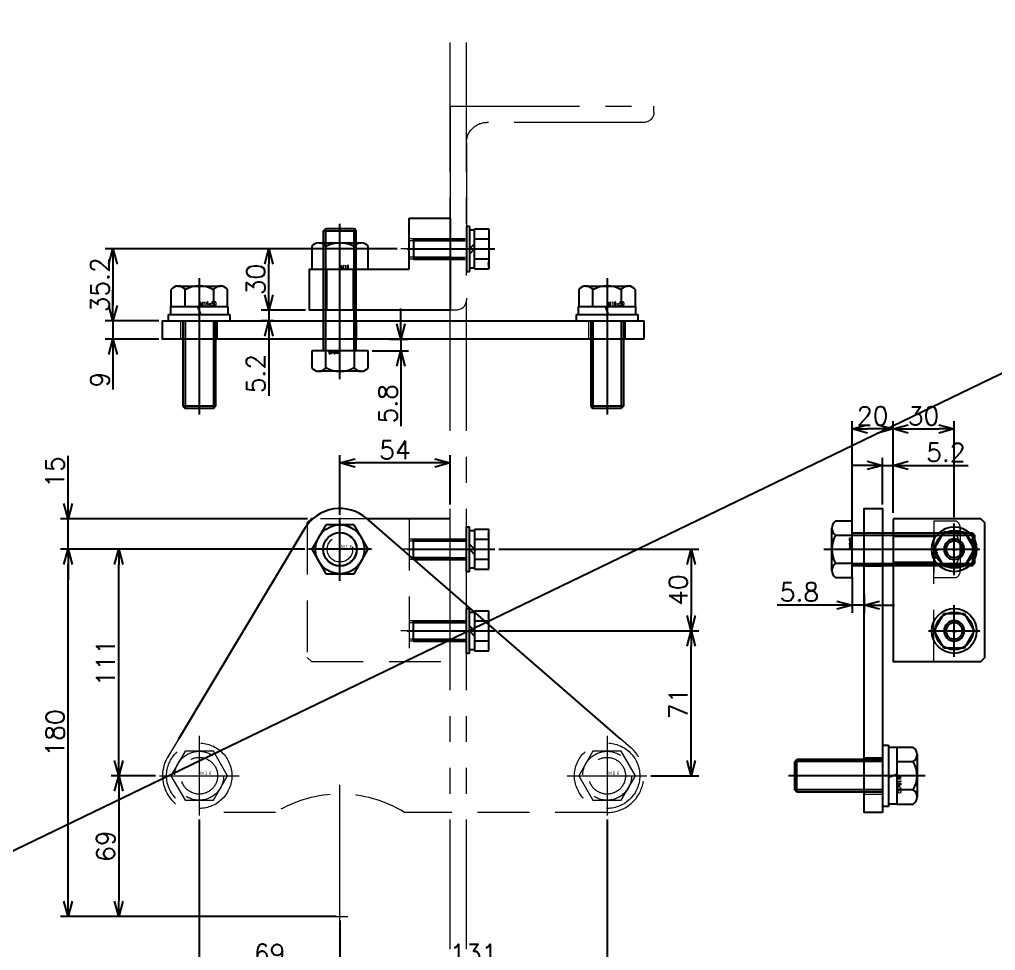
# Model space of a CAD drawing. Header units: millimetres. Extents: x -8731 to 85711, y -14522 to 31379.
# Drawn here: x 35769 to 36247.5, y -2365.2 to -1908.9 of the extents above; entities that cross this region are included whole.
import ezdxf

# ---------------------------------------------------------------- set-up
doc = ezdxf.new("R2010")
doc.units = ezdxf.units.MM
doc.header["$LTSCALE"] = 4
doc.header["$PDMODE"] = 99
doc.header["$PDSIZE"] = 1
for name, pattern in [('CENTER2', [28.575, 19.05, -3.175, 3.175, -3.175]), ('HIDDEN', [9.525, 6.35, -3.175]), ('PHANTOM2', [31.75, 15.875, -3.175, 3.175, -3.175, 3.175, -3.175])]:
    doc.linetypes.add(name, pattern=pattern)
for name, color, linetype, lineweight in [('04_HIDDEN', 2, 'HIDDEN', 13), ('05_CENTER', 4, 'CENTER2', 13), ('06_PHANTOM', 2, 'PHANTOM2', 13), ('08_DIM', 3, 'Continuous', 13)]:
    doc.layers.add(name, color=color, linetype=linetype, lineweight=lineweight)
doc.layers.add('10_DRAFT', color=8, linetype='Continuous', lineweight=0, plot=False)
doc.styles.add('KANJI0', font='txt.shx', dxfattribs={"width": 0.9, "height": 30, "bigfont": 'bigfont'})
doc.styles.add('KSS_TXT', font='txt.shx', dxfattribs={"bigfont": 'extfont2.shx'})
doc.styles.add('KSS_TXT_L', font='txt.shx', dxfattribs={"height": 9, "bigfont": 'extfont2.shx'})
doc.dimstyles.new('KSS_DIM', dxfattribs={"dimscale": 3, "dimtxt": 3, "dimasz": 2.5, "dimexe": 1.25, "dimexo": 0.625, "dimtad": 1, "dimdsep": 46, "dimtxsty": 'KSS_TXT', "dimblk": 'OPEN30', "dimcen": 0, "dimazin": 2, "dimtfac": 0.75, "dimtmove": 0, "dimatfit": 3, "dimldrblk": 'OPEN30', "dimfxl": 1, "dimtolj": 1, "dimarcsym": 0})

# ---------------------------------------------------------------- blocks, each defined once
blk = doc.blocks.new('_Open30')
at = {"color": 0, "linetype": 'ByBlock', "lineweight": -2}
for p, q in [((-1, 0.268), (0, 0)), ((0, 0), (-1, -0.268)), ((0, 0), (-1, 0))]:
    blk.add_line(p, q, dxfattribs=at)
blk = doc.blocks.new('*D3631')
at = {"layer": '08_DIM', "color": 0, "lineweight": -2, "transparency": 16777216}
for p, q in [((35792.74, -2146.06), (35792.74, -2122.81)), ((35910.21, -2153.56), (35788.99, -2153.56)), ((35792.74, -2168.56), (35792.74, -2153.56)), ((35908.79, -2168.56), (35788.99, -2168.56)), ((35792.74, -2176.06), (35792.74, -2183.56))]:
    blk.add_line(p, q, dxfattribs=at)
at = {"layer": 'Defpoints', "color": 0, "transparency": 16777216}
for p in [(35792.74, -2153.56), (35912.08, -2153.56), (35910.67, -2168.56)]:
    blk.add_point(p, dxfattribs=at)
at = {"layer": '08_DIM', "color": 0, "lineweight": -2, "transparency": 16777216, "xscale": 7.5, "yscale": 7.5, "zscale": 7.5}
for p, rotation in [((35792.74, -2153.56), 270), ((35792.74, -2168.56), 90)]:
    blk.add_blockref('_Open30', p, dxfattribs=dict(at, rotation=rotation))
at = {"layer": '08_DIM', "color": 0, "transparency": 16777216, "insert": (35786.36, -2130.68), "char_height": 9, "attachment_point": 5, "rotation": 90, "style": 'KSS_TXT'}
blk.add_mtext('\\A1;15', dxfattribs=at)
blk = doc.blocks.new('*D3632')
at = {"layer": '08_DIM', "color": 0, "lineweight": -2, "transparency": 16777216}
for p, q in [((35926.08, -2151.68), (35926.08, -2122.47)), ((35980.08, -2146.68), (35980.08, -2122.47)), ((35972.58, -2126.22), (35933.58, -2126.22))]:
    blk.add_line(p, q, dxfattribs=at)
at = {"layer": 'Defpoints', "color": 0, "transparency": 16777216}
for p in [(35926.08, -2126.22), (35980.08, -2148.56), (35926.08, -2153.56)]:
    blk.add_point(p, dxfattribs=at)
at = {"layer": '08_DIM', "color": 0, "lineweight": -2, "transparency": 16777216, "xscale": 7.5, "yscale": 7.5, "zscale": 7.5, "rotation": 180}
blk.add_blockref('_Open30', (35926.08, -2126.22), dxfattribs=at)
at = {"layer": '08_DIM', "color": 0, "lineweight": -2, "transparency": 16777216, "xscale": 7.5, "yscale": 7.5, "zscale": 7.5}
blk.add_blockref('_Open30', (35980.08, -2126.22), dxfattribs=at)
at = {"layer": '08_DIM', "color": 0, "transparency": 16777216, "insert": (35953.08, -2119.84), "char_height": 9, "attachment_point": 5, "style": 'KSS_TXT'}
blk.add_mtext('\\A1;54', dxfattribs=at)
blk = doc.blocks.new('*D3633')
at = {"layer": '08_DIM', "color": 0, "lineweight": -2, "transparency": 16777216}
for p, q in [((35908.79, -2168.56), (35813.83, -2168.56)), ((35817.58, -2272.06), (35817.58, -2176.06)), ((35835.67, -2279.56), (35813.83, -2279.56))]:
    blk.add_line(p, q, dxfattribs=at)
at = {"layer": 'Defpoints', "color": 0, "transparency": 16777216}
for p in [(35817.58, -2168.56), (35910.67, -2168.56), (35837.55, -2279.56)]:
    blk.add_point(p, dxfattribs=at)
at = {"layer": '08_DIM', "color": 0, "lineweight": -2, "transparency": 16777216, "xscale": 7.5, "yscale": 7.5, "zscale": 7.5}
for p, rotation in [((35817.58, -2168.56), 90), ((35817.58, -2279.56), 270)]:
    blk.add_blockref('_Open30', p, dxfattribs=dict(at, rotation=rotation))
at = {"layer": '08_DIM', "color": 0, "transparency": 16777216, "insert": (35811.2, -2224.06), "char_height": 9, "attachment_point": 5, "rotation": 90, "style": 'KSS_TXT'}
blk.add_mtext('\\A1;111', dxfattribs=at)
blk = doc.blocks.new('*D3634')
at = {"layer": '08_DIM', "color": 0, "lineweight": -2, "transparency": 16777216}
for p, q in [((36057.08, -2300.97), (36057.08, -2376.8)), ((35926.08, -2350.43), (35926.08, -2376.8)), ((35933.58, -2373.05), (36049.58, -2373.05))]:
    blk.add_line(p, q, dxfattribs=at)
at = {"layer": 'Defpoints', "color": 0, "transparency": 16777216}
for p in [(36057.08, -2299.09), (35926.08, -2348.56), (36057.08, -2373.05)]:
    blk.add_point(p, dxfattribs=at)
at = {"layer": '08_DIM', "color": 0, "lineweight": -2, "transparency": 16777216, "xscale": 7.5, "yscale": 7.5, "zscale": 7.5, "rotation": 180}
blk.add_blockref('_Open30', (35926.08, -2373.05), dxfattribs=at)
at = {"layer": '08_DIM', "color": 0, "lineweight": -2, "transparency": 16777216, "xscale": 7.5, "yscale": 7.5, "zscale": 7.5}
blk.add_blockref('_Open30', (36057.08, -2373.05), dxfattribs=at)
at = {"layer": '08_DIM', "color": 0, "transparency": 16777216, "insert": (35991.58, -2366.67), "char_height": 9, "attachment_point": 5, "style": 'KSS_TXT'}
blk.add_mtext('\\A1;131', dxfattribs=at)
blk = doc.blocks.new('*D3635')
at = {"layer": '08_DIM', "color": 0, "lineweight": -2, "transparency": 16777216}
for p, q in [((35857.08, -2300.97), (35857.08, -2376.8)), ((35926.08, -2350.43), (35926.08, -2376.8)), ((35918.58, -2373.05), (35864.58, -2373.05))]:
    blk.add_line(p, q, dxfattribs=at)
at = {"layer": 'Defpoints', "color": 0, "transparency": 16777216}
for p in [(35857.08, -2299.09), (35926.08, -2348.56), (35857.08, -2373.05)]:
    blk.add_point(p, dxfattribs=at)
at = {"layer": '08_DIM', "color": 0, "lineweight": -2, "transparency": 16777216, "xscale": 7.5, "yscale": 7.5, "zscale": 7.5, "rotation": 180}
blk.add_blockref('_Open30', (35857.08, -2373.05), dxfattribs=at)
at = {"layer": '08_DIM', "color": 0, "lineweight": -2, "transparency": 16777216, "xscale": 7.5, "yscale": 7.5, "zscale": 7.5}
blk.add_blockref('_Open30', (35926.08, -2373.05), dxfattribs=at)
at = {"layer": '08_DIM', "color": 0, "transparency": 16777216, "insert": (35891.58, -2366.67), "char_height": 9, "attachment_point": 5, "style": 'KSS_TXT'}
blk.add_mtext('\\A1;69', dxfattribs=at)
blk = doc.blocks.new('A$C7E374867_1_1_1')
at = {"color": 0}
for p, q in [((-9.81, 11), (9.81, 11)), ((-9.81, 4), (-9.81, 11)), ((-4.91, 4), (-4.91, 11)), ((4.91, 4), (4.91, 11)), ((9.81, 4), (9.81, 11)), ((-11, 1.5), (11, 1.5)), ((-11, 1.5), (-11, 0)), ((-11, 0), (11, 0)), ((9.81, 4), (-9.81, 4)), ((-9.25, 4), (-9.25, 1.5)), ((0, 1.5), (-2.5, 4)), ((0, 4), (2.5, 1.5)), ((9.25, 1.5), (9.25, 4)), ((11, 0), (11, 1.5))]:
    blk.add_line(p, q, dxfattribs=at)
at = {"color": 0, "linetype": 'CENTER2'}
blk.add_line((0, -29), (0, 14), dxfattribs=at)
at = {"color": 0, "linetype": 'HIDDEN'}
for p, q in [((-5, -26), (-5, 0)), ((-4.19, -26), (-4.19, 0)), ((4.19, -26), (4.19, 0)), ((5, -26), (5, 0)), ((-5, -26), (5, -26))]:
    blk.add_line(p, q, dxfattribs=at)
at = {"layer": '10_DRAFT', "style": 'KSS_TXT_L'}
blk.add_text('BT-M10x30L,SW,PW', height=0.3, dxfattribs=at).set_placement((5.05, 10.66))
blk = doc.blocks.new('A$C62A83430_1_1_1')
at = {"color": 0}
for p, q in [((-3, 15), (0, 15)), ((-3, -15), (-3, 15)), ((0, -15), (0, 15)), ((-17, -10.39), (-17, 10.39)), ((-7, 13.85), (-15.14, 13.85)), ((-7, 14), (-3, 14)), ((-7, -14), (-7, 14)), ((-15.14, 6.93), (-7, 6.93)), ((0, 8), (41.92, 8)), ((0, 6.92), (43, 6.92)), ((41.92, 8), (43, 6.92)), ((41.92, 8), (41.92, -8)), ((43, 6.92), (43, -6.92)), ((-3, 0.73), (-7, -0.73)), ((-7, -6.92), (-15.14, -6.92)), ((0, -6.92), (43, -6.92)), ((0, -8), (41.92, -8)), ((41.92, -8), (43, -6.92)), ((-15.14, -13.85), (-7, -13.85)), ((-3, -14), (-7, -14)), ((0, -15), (-3, -15))]:
    blk.add_line(p, q, dxfattribs=at)
at = {"color": 0, "linetype": 'CENTER2'}
blk.add_line((-20.91, 0), (46, 0), dxfattribs=at)
at = {"color": 0}
for centre, radius, start, end in [((-12.84, 10.39), 4.16, 123.626, 236.374), ((-3.15, 0), 13.85, 150, 210), ((-12.84, -10.39), 4.16, 123.626, 236.374)]:
    blk.add_arc(centre, radius, start, end, dxfattribs=at)
at = {"layer": '10_DRAFT', "style": 'KANJI0', "width": 0.82}
blk.add_text('M16x50', height=1.714, rotation=90, dxfattribs=at).set_placement((-7.48, 0.41))
blk = doc.blocks.new('*D3667')
at = {"layer": '08_DIM', "color": 0, "lineweight": -2, "transparency": 16777216}
for p, q in [((35954.12, -2021.32), (35887.44, -2021.32)), ((35891.19, -2043.82), (35891.19, -2028.82)), ((35909.21, -2051.32), (35887.44, -2051.32))]:
    blk.add_line(p, q, dxfattribs=at)
at = {"layer": 'Defpoints', "color": 0, "transparency": 16777216}
for p in [(35891.19, -2021.32), (35956, -2021.32), (35911.08, -2051.32)]:
    blk.add_point(p, dxfattribs=at)
at = {"layer": '08_DIM', "color": 0, "lineweight": -2, "transparency": 16777216, "xscale": 7.5, "yscale": 7.5, "zscale": 7.5}
for p, rotation in [((35891.19, -2021.32), 90), ((35891.19, -2051.32), 270)]:
    blk.add_blockref('_Open30', p, dxfattribs=dict(at, rotation=rotation))
at = {"layer": '08_DIM', "color": 0, "transparency": 16777216, "insert": (35884.81, -2036.32), "char_height": 9, "attachment_point": 5, "rotation": 90, "style": 'KSS_TXT'}
blk.add_mtext('\\A1;30', dxfattribs=at)
blk = doc.blocks.new('*D3668')
at = {"layer": '08_DIM', "color": 0, "lineweight": -2, "transparency": 16777216}
for p, q in [((35891.19, -2043.82), (35891.19, -2036.32)), ((35909.21, -2051.32), (35887.44, -2051.32)), ((35891.19, -2051.32), (35891.19, -2056.52)), ((35893.54, -2056.52), (35887.44, -2056.52)), ((35891.19, -2064.02), (35891.19, -2093.33))]:
    blk.add_line(p, q, dxfattribs=at)
at = {"layer": 'Defpoints', "color": 0, "transparency": 16777216}
for p in [(35911.08, -2051.32), (35891.19, -2056.52), (35895.42, -2056.52)]:
    blk.add_point(p, dxfattribs=at)
at = {"layer": '08_DIM', "color": 0, "lineweight": -2, "transparency": 16777216, "xscale": 7.5, "yscale": 7.5, "zscale": 7.5}
for p, rotation in [((35891.19, -2051.32), 270), ((35891.19, -2056.52), 90)]:
    blk.add_blockref('_Open30', p, dxfattribs=dict(at, rotation=rotation))
at = {"layer": '08_DIM', "color": 0, "transparency": 16777216, "insert": (35884.81, -2082.43), "char_height": 9, "attachment_point": 5, "rotation": 90, "style": 'KSS_TXT'}
blk.add_mtext('\\A1;5.2', dxfattribs=at)
blk = doc.blocks.new('*D3669')
at = {"layer": '08_DIM', "color": 0, "lineweight": -2, "transparency": 16777216}
for p, q in [((35814.76, -2049.02), (35814.76, -2041.52)), ((35837.21, -2056.52), (35811.01, -2056.52)), ((35814.76, -2056.52), (35814.76, -2065.52)), ((35837.21, -2065.52), (35811.01, -2065.52)), ((35814.76, -2073.02), (35814.76, -2090.27))]:
    blk.add_line(p, q, dxfattribs=at)
at = {"layer": 'Defpoints', "color": 0, "transparency": 16777216}
for p in [(35839.08, -2056.52), (35814.76, -2065.52), (35839.08, -2065.52)]:
    blk.add_point(p, dxfattribs=at)
at = {"layer": '08_DIM', "color": 0, "lineweight": -2, "transparency": 16777216, "xscale": 7.5, "yscale": 7.5, "zscale": 7.5}
for p, rotation in [((35814.76, -2056.52), 270), ((35814.76, -2065.52), 90)]:
    blk.add_blockref('_Open30', p, dxfattribs=dict(at, rotation=rotation))
at = {"layer": '08_DIM', "color": 0, "transparency": 16777216, "insert": (35808.38, -2085.4), "char_height": 9, "attachment_point": 5, "rotation": 90, "style": 'KSS_TXT'}
blk.add_mtext('\\A1;9', dxfattribs=at)
blk = doc.blocks.new('*D3670')
at = {"layer": '08_DIM', "color": 0, "lineweight": -2, "transparency": 16777216}
for p, q in [((35954.12, -2021.32), (35811.01, -2021.32)), ((35814.76, -2028.82), (35814.76, -2049.02)), ((35837.21, -2056.52), (35811.01, -2056.52))]:
    blk.add_line(p, q, dxfattribs=at)
at = {"layer": 'Defpoints', "color": 0, "transparency": 16777216}
for p in [(35956, -2021.32), (35814.76, -2056.52), (35839.08, -2056.52)]:
    blk.add_point(p, dxfattribs=at)
at = {"layer": '08_DIM', "color": 0, "lineweight": -2, "transparency": 16777216, "xscale": 7.5, "yscale": 7.5, "zscale": 7.5}
for p, rotation in [((35814.76, -2021.32), 90), ((35814.76, -2056.52), 270)]:
    blk.add_blockref('_Open30', p, dxfattribs=dict(at, rotation=rotation))
at = {"layer": '08_DIM', "color": 0, "transparency": 16777216, "insert": (35808.38, -2038.92), "char_height": 9, "attachment_point": 5, "rotation": 90, "style": 'KSS_TXT'}
blk.add_mtext('\\A1;35.2', dxfattribs=at)
blk = doc.blocks.new('A$C16A070BD_1_1_1')
at = {"color": 0}
blk.add_lwpolyline([(-18, 0), (218, 0), (218, 9), (-18, 9)], close=True, dxfattribs=at)
at = {"layer": '04_HIDDEN'}
for p, q in [((-9, 0), (-9, 9)), ((9, 0), (9, 9)), ((122.75, 0), (122.75, 9)), ((139.25, 0), (139.25, 9)), ((191, 0), (191, 9)), ((209, 0), (209, 9))]:
    blk.add_line(p, q, dxfattribs=at)
at = {"layer": '05_CENTER'}
for p, q in [((0, -6.21), (0, 15.35)), ((131, -6.21), (131, 15.35)), ((200, -6.21), (200, 15.35))]:
    blk.add_line(p, q, dxfattribs=at)
blk = doc.blocks.new('M16Bv_1_1_1')
at = {"color": 0, "linetype": 'CENTER2'}
for p, q in [((0, 19.54), (0, -19.54)), ((-19.54, 0), (19.54, 0))]:
    blk.add_line(p, q, dxfattribs=at)
at = {"color": 0}
for p, q in [((-6.92, 11.99), (-13.85, 0)), ((6.93, 11.99), (-6.92, 11.99)), ((13.85, 0), (6.93, 11.99)), ((-13.85, 0), (-6.92, -11.99)), ((6.93, -11.99), (13.85, 0)), ((-6.92, -11.99), (6.93, -11.99))]:
    blk.add_line(p, q, dxfattribs=at)
for radius in [16, 11.99]:
    blk.add_circle((0, 0), radius, dxfattribs=at)
at = {"layer": '10_DRAFT', "style": 'KANJI0', "width": 0.82}
blk.add_text('Ｍ１６', height=1.714, dxfattribs=at).set_placement((0.41, 0.18))
blk = doc.blocks.new('A$C011450D5_1_1_1')
at = {"color": 0}
for p, q in [((-206.72, -18), (-82.11, -126.11)), ((-51.85, -121.3), (10.19, -18))]:
    blk.add_line(p, q, dxfattribs=at)
blk.add_circle((-69, -111), 8.25, dxfattribs=at)
blk.add_arc((-69, -111), 20, 229.0571, 329.0108, dxfattribs=at)
at = {"layer": '04_HIDDEN'}
for p, q in [((-200, 18), (-100.61, 18)), ((-37.39, 18), (0, 18)), ((10.19, -18), (15.43, -9.27)), ((-211.8, -13.6), (-206.72, -18))]:
    blk.add_line(p, q, dxfattribs=at)
for centre in [(-200, 0), (0, 0)]:
    blk.add_circle(centre, 9, dxfattribs=at)
for centre, radius, start, end in [((-200, 0), 18, 90, 229.0571), ((-69, 69), 60, 238.2117, 301.7883), ((0, 0), 18, 329.0108, 90)]:
    blk.add_arc(centre, radius, start, end, dxfattribs=at)
at = {"layer": '05_CENTER'}
for p, q in [((-200, -13.68), (-200, 13.68)), ((0, -13.68), (0, 13.68)), ((-186.32, 0), (-213.68, 0)), ((13.68, 0), (-13.68, 0)), ((-69, -124.68), (-69, -97.32)), ((-55.32, -111), (-82.68, -111))]:
    blk.add_line(p, q, dxfattribs=at)
at = {"layer": '10_DRAFT'}
for p, q in [((-69, 72.91), (-69, 4.5)), ((-65.09, 69), (-72.91, 69))]:
    blk.add_line(p, q, dxfattribs=at)
blk = doc.blocks.new('M16Tz_1_1_1')
at = {"color": 0}
for radius in [8, 6.25]:
    blk.add_circle((0, 0), radius, dxfattribs=at)
at = {"layer": '05_CENTER'}
for p, q in [((0, -14.81), (0, 14.81)), ((14.81, 0), (-14.81, 0))]:
    blk.add_line(p, q, dxfattribs=at)
blk = doc.blocks.new('A$C0ACA4659_1_1_1')
at = {"color": 0}
blk.add_lwpolyline([(-55, -54), (15, -54), (15, 14), (13, 16), (-53, 16), (-55, 14)], close=True, dxfattribs=at)
at = {"layer": '04_HIDDEN'}
for p, q in [((15, -34), (-55, -34)), ((-45, -54), (-45, -34)), ((-44, -54), (-44, -34)), ((-36, -54), (-36, -34)), ((-35, -54), (-35, -34)), ((-5, -54), (-5, -34)), ((-4, -54), (-4, -34)), ((4, -54), (4, -34)), ((5, -54), (5, -34))]:
    blk.add_line(p, q, dxfattribs=at)
at = {"layer": '05_CENTER'}
for p, q in [((-40, -58.09), (-40, -29.91)), ((0, -58.09), (0, -29.91))]:
    blk.add_line(p, q, dxfattribs=at)
blk.add_blockref('M16Tz_1_1_1', (0, 0))
blk = doc.blocks.new('A$C448B04A9_1_1_1')
at = {"color": 0}
for p, q in [((3, 100), (0, 100)), ((0, 0), (0, 100)), ((8, 18), (8, 95)), ((95, 8), (18, 8)), ((0, 0), (100, 0)), ((100, 3), (100, 0))]:
    blk.add_line(p, q, dxfattribs=at)
for centre, radius, start, end in [((3, 95), 5, 0, 90), ((18, 18), 10, 180, 270), ((95, 3), 5, 0, 90)]:
    blk.add_arc(centre, radius, start, end, dxfattribs=at)
blk = doc.blocks.new('*D3811')
at = {"layer": '08_DIM', "color": 0, "lineweight": -2, "transparency": 16777216}
for p, q in [((35835.67, -2279.56), (35813.83, -2279.56)), ((35817.58, -2287.06), (35817.58, -2341.06)), ((35924.21, -2348.56), (35813.83, -2348.56))]:
    blk.add_line(p, q, dxfattribs=at)
at = {"layer": 'Defpoints', "color": 0, "transparency": 16777216}
for p in [(35837.55, -2279.56), (35817.58, -2348.56), (35926.08, -2348.56)]:
    blk.add_point(p, dxfattribs=at)
at = {"layer": '08_DIM', "color": 0, "lineweight": -2, "transparency": 16777216, "xscale": 7.5, "yscale": 7.5, "zscale": 7.5}
for p, rotation in [((35817.58, -2279.56), 90), ((35817.58, -2348.56), 270)]:
    blk.add_blockref('_Open30', p, dxfattribs=dict(at, rotation=rotation))
at = {"layer": '08_DIM', "color": 0, "transparency": 16777216, "insert": (35811.2, -2314.06), "char_height": 9, "attachment_point": 5, "rotation": 90, "style": 'KSS_TXT'}
blk.add_mtext('\\A1;69', dxfattribs=at)
blk = doc.blocks.new('*D3812')
at = {"layer": '08_DIM', "color": 0, "lineweight": -2, "transparency": 16777216}
for p, q in [((36003.96, -2208.56), (36102.09, -2208.56)), ((36098.34, -2272.06), (36098.34, -2216.06)), ((36078.49, -2279.56), (36102.09, -2279.56))]:
    blk.add_line(p, q, dxfattribs=at)
at = {"layer": 'Defpoints', "color": 0, "transparency": 16777216}
for p in [(36002.08, -2208.56), (36098.34, -2208.56), (36076.62, -2279.56)]:
    blk.add_point(p, dxfattribs=at)
at = {"layer": '08_DIM', "color": 0, "lineweight": -2, "transparency": 16777216, "xscale": 7.5, "yscale": 7.5, "zscale": 7.5}
for p, rotation in [((36098.34, -2208.56), 90), ((36098.34, -2279.56), 270)]:
    blk.add_blockref('_Open30', p, dxfattribs=dict(at, rotation=rotation))
at = {"layer": '08_DIM', "color": 0, "transparency": 16777216, "insert": (36091.96, -2244.06), "char_height": 9, "attachment_point": 5, "rotation": 90, "style": 'KSS_TXT'}
blk.add_mtext('\\A1;71', dxfattribs=at)
blk = doc.blocks.new('*D3901')
at = {"layer": '08_DIM', "color": 0, "lineweight": -2, "transparency": 16777216}
for p, q in [((35908.79, -2168.56), (35788.99, -2168.56)), ((35792.74, -2341.06), (35792.74, -2176.06)), ((35924.21, -2348.56), (35788.99, -2348.56))]:
    blk.add_line(p, q, dxfattribs=at)
at = {"layer": 'Defpoints', "color": 0, "transparency": 16777216}
for p in [(35792.74, -2168.56), (35910.67, -2168.56), (35926.08, -2348.56)]:
    blk.add_point(p, dxfattribs=at)
at = {"layer": '08_DIM', "color": 0, "lineweight": -2, "transparency": 16777216, "xscale": 7.5, "yscale": 7.5, "zscale": 7.5}
for p, rotation in [((35792.74, -2168.56), 90), ((35792.74, -2348.56), 270)]:
    blk.add_blockref('_Open30', p, dxfattribs=dict(at, rotation=rotation))
at = {"layer": '08_DIM', "color": 0, "transparency": 16777216, "insert": (35786.37, -2258.56), "char_height": 9, "attachment_point": 5, "rotation": 90, "style": 'KSS_TXT'}
blk.add_mtext('\\A1;180', dxfattribs=at)
blk = doc.blocks.new('*D3902')
at = {"layer": '08_DIM', "color": 0, "lineweight": -2, "transparency": 16777216}
for p, q in [((36003.96, -2168.56), (36102.09, -2168.56)), ((36098.34, -2176.06), (36098.34, -2201.06)), ((36003.96, -2208.56), (36102.09, -2208.56))]:
    blk.add_line(p, q, dxfattribs=at)
at = {"layer": 'Defpoints', "color": 0, "transparency": 16777216}
for p in [(36002.08, -2168.56), (36002.08, -2208.56), (36098.34, -2208.56)]:
    blk.add_point(p, dxfattribs=at)
at = {"layer": '08_DIM', "color": 0, "lineweight": -2, "transparency": 16777216, "xscale": 7.5, "yscale": 7.5, "zscale": 7.5}
for p, rotation in [((36098.34, -2168.56), 90), ((36098.34, -2208.56), 270)]:
    blk.add_blockref('_Open30', p, dxfattribs=dict(at, rotation=rotation))
at = {"layer": '08_DIM', "color": 0, "transparency": 16777216, "insert": (36091.96, -2188.56), "char_height": 9, "attachment_point": 5, "rotation": 90, "style": 'KSS_TXT'}
blk.add_mtext('\\A1;40', dxfattribs=at)
blk = doc.blocks.new('A$C7D6C225B_1_1_1')
at = {"color": 0}
for p, q in [((20, -34), (45, -34)), ((45, -34), (45, -54))]:
    blk.add_line(p, q, dxfattribs=at)
blk.add_lwpolyline([(45, -54), (0, -54), (0, 15), (20, 15), (20, -34)], dxfattribs=at)
at = {"layer": '04_HIDDEN'}
for p, q in [((20, 8), (0, 8)), ((0, 6.25), (20, 6.25)), ((20, -6.25), (0, -6.25)), ((0, -8), (20, -8)), ((25, -54), (25, -34)), ((26, -54), (26, -34)), ((34, -54), (34, -34)), ((35, -54), (35, -34))]:
    blk.add_line(p, q, dxfattribs=at)
at = {"layer": '05_CENTER'}
for p, q in [((-4.6, 0), (24.59, 0)), ((30, -58.09), (30, -29.91))]:
    blk.add_line(p, q, dxfattribs=at)
blk = doc.blocks.new('*D3903')
at = {"layer": '08_DIM', "color": 0, "lineweight": -2, "transparency": 16777216}
for p, q in [((36197.3, -2150.68), (36197.3, -2105.81)), ((36204.8, -2109.56), (36219.8, -2109.56)), ((36227.3, -2152.83), (36227.3, -2105.81))]:
    blk.add_line(p, q, dxfattribs=at)
at = {"layer": 'Defpoints', "color": 0, "transparency": 16777216}
for p in [(36227.3, -2109.56), (36197.3, -2152.56), (36227.3, -2154.71)]:
    blk.add_point(p, dxfattribs=at)
at = {"layer": '08_DIM', "color": 0, "lineweight": -2, "transparency": 16777216, "xscale": 7.5, "yscale": 7.5, "zscale": 7.5, "rotation": 180}
blk.add_blockref('_Open30', (36197.3, -2109.56), dxfattribs=at)
at = {"layer": '08_DIM', "color": 0, "lineweight": -2, "transparency": 16777216, "xscale": 7.5, "yscale": 7.5, "zscale": 7.5}
blk.add_blockref('_Open30', (36227.3, -2109.56), dxfattribs=at)
at = {"layer": '08_DIM', "color": 0, "transparency": 16777216, "insert": (36212.3, -2103.19), "char_height": 9, "attachment_point": 5, "style": 'KSS_TXT'}
blk.add_mtext('\\A1;30', dxfattribs=at)
blk = doc.blocks.new('A$C6D5E3CE2_1_1_1')
at = {"color": 0}
blk.add_lwpolyline([(-9, 18), (0, 18), (0, -131), (-9, -131)], close=True, dxfattribs=at)
at = {"layer": '04_HIDDEN'}
for p, q in [((0, 9), (-9, 9)), ((0, -9), (-9, -9)), ((0, -102.75), (-9, -102.75)), ((0, -119.25), (-9, -119.25))]:
    blk.add_line(p, q, dxfattribs=at)
at = {"layer": '05_CENTER'}
for p, q in [((6.21, 0), (-15.35, 0)), ((6.21, -111), (-15.35, -111))]:
    blk.add_line(p, q, dxfattribs=at)
blk = doc.blocks.new('*D3904')
at = {"layer": '08_DIM', "color": 0, "lineweight": -2, "transparency": 16777216}
for p, q in [((36192.1, -2146.68), (36192.1, -2123.69)), ((36197.3, -2150.68), (36197.3, -2123.69)), ((36184.6, -2127.44), (36177.1, -2127.44)), ((36192.1, -2127.44), (36197.3, -2127.44)), ((36204.8, -2127.44), (36234.11, -2127.44))]:
    blk.add_line(p, q, dxfattribs=at)
at = {"layer": 'Defpoints', "color": 0, "transparency": 16777216}
for p in [(36197.3, -2127.44), (36192.1, -2148.56), (36197.3, -2152.56)]:
    blk.add_point(p, dxfattribs=at)
at = {"layer": '08_DIM', "color": 0, "lineweight": -2, "transparency": 16777216, "xscale": 7.5, "yscale": 7.5, "zscale": 7.5}
blk.add_blockref('_Open30', (36192.1, -2127.44), dxfattribs=at)
at = {"layer": '08_DIM', "color": 0, "lineweight": -2, "transparency": 16777216, "xscale": 7.5, "yscale": 7.5, "zscale": 7.5, "rotation": 180}
blk.add_blockref('_Open30', (36197.3, -2127.44), dxfattribs=at)
at = {"layer": '08_DIM', "color": 0, "transparency": 16777216, "insert": (36223.21, -2121.05), "char_height": 9, "attachment_point": 5, "style": 'KSS_TXT'}
blk.add_mtext('\\A1;5.2', dxfattribs=at)
blk = doc.blocks.new('*D3905')
at = {"layer": '08_DIM', "color": 0, "lineweight": -2, "transparency": 16777216}
for p, q in [((36177.3, -2154.68), (36177.3, -2105.81)), ((36189.8, -2109.56), (36184.8, -2109.56)), ((36197.3, -2150.68), (36197.3, -2105.81))]:
    blk.add_line(p, q, dxfattribs=at)
at = {"layer": 'Defpoints', "color": 0, "transparency": 16777216}
for p in [(36177.3, -2109.56), (36197.3, -2152.56), (36177.3, -2156.56)]:
    blk.add_point(p, dxfattribs=at)
at = {"layer": '08_DIM', "color": 0, "lineweight": -2, "transparency": 16777216, "xscale": 7.5, "yscale": 7.5, "zscale": 7.5, "rotation": 180}
blk.add_blockref('_Open30', (36177.3, -2109.56), dxfattribs=at)
at = {"layer": '08_DIM', "color": 0, "lineweight": -2, "transparency": 16777216, "xscale": 7.5, "yscale": 7.5, "zscale": 7.5}
blk.add_blockref('_Open30', (36197.3, -2109.56), dxfattribs=at)
at = {"layer": '08_DIM', "color": 0, "transparency": 16777216, "insert": (36187.3, -2103.19), "char_height": 9, "attachment_point": 5, "style": 'KSS_TXT'}
blk.add_mtext('\\A1;20', dxfattribs=at)
blk = doc.blocks.new('A$C491655AE_1_1_1')
at = {"color": 0, "linetype": 'CENTER2'}
for p, q in [((0, -12.64), (0, 12.64)), ((-12.64, 0), (12.64, 0))]:
    blk.add_line(p, q, dxfattribs=at)
at = {"color": 0}
for p, q in [((-9.81, 0), (-4.91, 8.5)), ((-4.91, 8.5), (4.91, 8.5)), ((4.91, 8.5), (9.81, 0)), ((-4.91, -8.5), (-9.81, 0)), ((9.81, 0), (4.91, -8.5)), ((4.91, -8.5), (-4.91, -8.5))]:
    blk.add_line(p, q, dxfattribs=at)
for radius in [11, 9.25]:
    blk.add_circle((0, 0), radius, dxfattribs=at)
at = {"layer": '10_DRAFT', "style": 'KSS_TXT_L'}
blk.add_text('BT-M10', height=0.3, dxfattribs=at).set_placement((-0.7, -0.54))
blk = doc.blocks.new('M10Tz_1_1_1')
at = {"color": 0}
for radius in [5, 4]:
    blk.add_circle((0, 0), radius, dxfattribs=at)
at = {"layer": '05_CENTER'}
for p, q in [((0, -8.34), (0, 8.34)), ((8.34, 0), (-8.34, 0))]:
    blk.add_line(p, q, dxfattribs=at)
blk = doc.blocks.new('A$C39203048_1_1')
blk.add_lwpolyline([(15, 0), (-55, 0), (-55, -43), (-53, -45), (13, -45), (15, -43)], close=True)
at = {"layer": '04_HIDDEN'}
for p, q in [((-8, 0), (-8, -20)), ((-6.25, -20), (-6.25, 0)), ((6.25, 0), (6.25, -20)), ((8, -20), (8, 0)), ((-55, -20), (15, -20))]:
    blk.add_line(p, q, dxfattribs=at)
at = {"layer": '05_CENTER'}
blk.add_line((0, -24.62), (0, 4.58), dxfattribs=at)
at = {"extrusion": (0, 0, -1), "zscale": -1, "rotation": 180}
for p in [(40, -30), (0, -30)]:
    blk.add_blockref('M10Tz_1_1_1', p, dxfattribs=at)
blk = doc.blocks.new('*D3923')
at = {"layer": '08_DIM', "color": 0, "lineweight": -2, "transparency": 16777216}
for p, q in [((35955.95, -2058.02), (35955.95, -2050.52)), ((35950.32, -2065.52), (35959.7, -2065.52)), ((35955.95, -2065.52), (35955.95, -2071.32)), ((35941.81, -2071.32), (35959.7, -2071.32)), ((35955.95, -2078.82), (35955.95, -2108.13))]:
    blk.add_line(p, q, dxfattribs=at)
at = {"layer": 'Defpoints', "color": 0, "transparency": 16777216}
for p in [(35948.45, -2065.52), (35939.93, -2071.32), (35955.95, -2071.32)]:
    blk.add_point(p, dxfattribs=at)
at = {"layer": '08_DIM', "color": 0, "lineweight": -2, "transparency": 16777216, "xscale": 7.5, "yscale": 7.5, "zscale": 7.5}
for p, rotation in [((35955.95, -2065.52), 270), ((35955.95, -2071.32), 90)]:
    blk.add_blockref('_Open30', p, dxfattribs=dict(at, rotation=rotation))
at = {"layer": '08_DIM', "color": 0, "transparency": 16777216, "insert": (35949.57, -2097.23), "char_height": 9, "attachment_point": 5, "rotation": 90, "style": 'KSS_TXT'}
blk.add_mtext('\\A1;5.8', dxfattribs=at)
blk = doc.blocks.new('*D3925')
at = {"layer": '08_DIM', "color": 0, "lineweight": -2, "transparency": 16777216}
for p, q in [((36177.3, -2182.43), (36177.3, -2199.67)), ((36183.1, -2190.43), (36183.1, -2199.67)), ((36169.8, -2195.92), (36140.49, -2195.92)), ((36183.1, -2195.92), (36177.3, -2195.92)), ((36190.6, -2195.92), (36198.1, -2195.92))]:
    blk.add_line(p, q, dxfattribs=at)
at = {"layer": 'Defpoints', "color": 0, "transparency": 16777216}
for p in [(36177.3, -2180.56), (36183.1, -2188.56), (36177.3, -2195.92)]:
    blk.add_point(p, dxfattribs=at)
at = {"layer": '08_DIM', "color": 0, "lineweight": -2, "transparency": 16777216, "xscale": 7.5, "yscale": 7.5, "zscale": 7.5}
blk.add_blockref('_Open30', (36177.3, -2195.92), dxfattribs=at)
at = {"layer": '08_DIM', "color": 0, "lineweight": -2, "transparency": 16777216, "xscale": 7.5, "yscale": 7.5, "zscale": 7.5, "rotation": 180}
blk.add_blockref('_Open30', (36183.1, -2195.92), dxfattribs=at)
at = {"layer": '08_DIM', "color": 0, "transparency": 16777216, "insert": (36151.39, -2189.54), "char_height": 9, "attachment_point": 5, "style": 'KSS_TXT'}
blk.add_mtext('\\A1;5.8', dxfattribs=at)
blk = doc.blocks.new('M16Nu_1_1_1')
at = {"color": 0}
for p, q in [((-13.85, 11.14), (-13.85, 0)), ((-10.39, 13), (10.39, 13)), ((-6.92, 0), (-6.92, 11.14)), ((6.93, 11.14), (6.93, 0)), ((13.85, 0), (13.85, 11.14)), ((-13.85, 0), (13.85, 0))]:
    blk.add_line(p, q, dxfattribs=at)
at = {"color": 0, "linetype": 'CENTER2'}
blk.add_line((0, 0), (0, 13), dxfattribs=at)
at = {"color": 0}
for centre, radius, start, end in [((-10.39, 8.84), 4.16, 33.626, 146.374), ((0, -0.85), 13.85, 60, 120), ((10.39, 8.84), 4.16, 33.626, 146.374)]:
    blk.add_arc(centre, radius, start, end, dxfattribs=at)
at = {"layer": '10_DRAFT', "style": 'KANJI0'}
blk.add_text('M16', height=1.5, dxfattribs=at).set_placement((0.41, 0.45))
blk = doc.blocks.new('M16Bu_1_1')
at = {"color": 0, "linetype": 'CENTER2'}
for p, q in [((0, -15.42), (0, 15.42)), ((15.42, 0), (-15.42, 0))]:
    blk.add_line(p, q, dxfattribs=at)
at = {"color": 0}
for p, q in [((-6.92, 11.99), (-13.85, 0)), ((6.93, 11.99), (-6.92, 11.99)), ((13.85, 0), (6.93, 11.99)), ((-13.85, 0), (-6.92, -11.99)), ((6.93, -11.99), (13.85, 0)), ((-6.92, -11.99), (6.93, -11.99))]:
    blk.add_line(p, q, dxfattribs=at)
blk.add_circle((0, 0), 11.99, dxfattribs=at)
at = {"layer": '10_DRAFT', "style": 'KANJI0', "width": 0.82}
blk.add_text('Ｍ１６', height=1.714, dxfattribs=at).set_placement((0.41, 0.18))
blk = doc.blocks.new('A$C7FD24E4C_1_1')
at = {"color": 0}
for p, q in [((-10.39, 10), (10.39, 10)), ((-13.85, 8.14), (-13.85, 0)), ((-6.92, 0), (-6.92, 8.14)), ((6.93, 8.14), (6.93, 0)), ((13.85, 0), (13.85, 8.14)), ((-13.85, 0), (13.85, 0)), ((-8, 0), (-8, -58.92)), ((-6.92, 0), (-6.92, -60)), ((6.92, 0), (6.92, -60)), ((8, 0), (8, -58.92)), ((8, -58.92), (-8, -58.92)), ((-8, -58.92), (-6.92, -60)), ((6.92, -60), (-6.92, -60)), ((8, -58.92), (6.92, -60))]:
    blk.add_line(p, q, dxfattribs=at)
at = {"color": 0, "linetype": 'CENTER2'}
blk.add_line((0, 13.91), (0, -63), dxfattribs=at)
at = {"color": 0}
for centre, radius, start, end in [((-10.39, 5.84), 4.16, 33.626, 146.374), ((0, -3.85), 13.85, 60, 120), ((10.39, 5.84), 4.16, 33.626, 146.374)]:
    blk.add_arc(centre, radius, start, end, dxfattribs=at)
at = {"layer": '10_DRAFT', "style": 'KSS_TXT'}
blk.add_text('M16x60', height=1, dxfattribs=at).set_placement((0.41, 0.48))

msp = doc.modelspace()

# ---------------------------------------------------------------- linework, layer by layer
for p, q in [((39354.99345, -584.54941), (33092.99578, -3606.07118)), ((35912.08389, -2153.55872), (35910.08389, -2155.55872)), ((35912.85514, -2153.55872), (35912.08389, -2153.55872)), ((35980.08389, -2153.55872), (35939.31366, -2153.55872)), ((35910.08389, -2155.55872), (35910.08389, -2156.55872))]:
    msp.add_line(p, q)
at = {"layer": '06_PHANTOM'}
for p, q in [((35980.08389, -2364.57169), (35980.08389, -1917.79077)), ((35988.08389, -2364.57169), (35988.08389, -1917.79077))]:
    msp.add_line(p, q, dxfattribs=at)

# ---------------------------------------------------------------- block references
for name, p, rotation in [('A$C7D6C225B_1_1_1', (35926.08389, -2051.32037), 90.00000000000001), ('A$C7FD24E4C_1_1', (35926.08389, -2071.32037), 180), ('A$C7E374867_1_1_1', (35988.08389, -2021.32038), 270), ('A$C62A83430_1_1_1', (35857.08389, -2056.52037), 270), ('A$C62A83430_1_1_1', (36057.08389, -2056.52037), 270), ('A$C011450D5_1_1_1', (35857.08389, -2279.55872), 180), ('A$C6D5E3CE2_1_1_1', (36183.09973, -2279.55872), 180), ('A$C39203048_1_1', (36197.29973, -2168.55872), 90), ('A$C7FD24E4C_1_1', (36177.29973, -2168.55872), 89.99999999999999), ('A$C62A83430_1_1_1', (36192.09973, -2279.55872), 180)]:
    msp.add_blockref(name, p, dxfattribs=dict(rotation=rotation))
for name, p in [('M16Nu_1_1_1', (35926.08389, -2031.32037)), ('M16Bu_1_1', (35926.08389, -2168.55872)), ('A$C491655AE_1_1_1', (36227.29973, -2168.55872)), ('A$C491655AE_1_1_1', (36227.29973, -2208.55872))]:
    msp.add_blockref(name, p)
at = {"xscale": -1}
msp.add_blockref('A$C16A070BD_1_1_1', (36057.08389, -2065.52037), dxfattribs=at)
at = {"xscale": -1, "rotation": 270}
for p in [(35988.08389, -2168.55869), (35988.08389, -2208.55869)]:
    msp.add_blockref('A$C7E374867_1_1_1', p, dxfattribs=at)
at = {"layer": '04_HIDDEN'}
for name, p, rotation in [('A$C0ACA4659_1_1_1', (35926.08389, -2168.55872), 90.00000000000001), ('M16Nu_1_1_1', (36217.29973, -2168.55872), 270)]:
    msp.add_blockref(name, p, dxfattribs=dict(at, rotation=rotation))
for p in [(35857.08389, -2279.55872), (36057.08389, -2279.55872)]:
    msp.add_blockref('M16Bv_1_1_1', p, dxfattribs=at)
at = {"layer": '06_PHANTOM', "xscale": -1, "rotation": 180}
msp.add_blockref('A$C448B04A9_1_1_1', (35980.08343, -1951.32037), dxfattribs=at)

# ---------------------------------------------------------------- dimensions: what is measured, and where the dimension line sits
at = {"layer": '08_DIM'}
for base, p1, p2, angle, override, picture, middle in [((35814.75696, -2056.52037), (35955.9981, -2021.32037), (35839.08389, -2056.52037), 90, {"dimscale": 3}, '*D3670', (35808.37571, -2038.92037)), ((35891.18741, -2021.32037), (35911.08389, -2051.32037), (35955.9981, -2021.32037), 90, {"dimscale": 3}, '*D3667', (35884.81241, -2036.32037)), ((35891.18741, -2056.52037), (35911.08389, -2051.32037), (35895.41751, -2056.52037), 90, {"dimscale": 3}, '*D3668', (35884.80616, -2082.42662)), ((35814.75696, -2065.52037), (35839.08389, -2056.52037), (35839.08389, -2065.52037), 90, {"dimscale": 3}, '*D3669', (35808.38196, -2085.39537)), ((35955.95193, -2071.32037), (35948.44606, -2065.52037), (35939.93389, -2071.32037), 90, {"dimscale": 3}, '*D3923', (35949.57068, -2097.22662)), ((36177.29973, -2109.56391), (36197.29973, -2152.55872), (36177.29973, -2156.55872), 0, {"dimscale": 3}, '*D3905', (36187.29973, -2103.18891)), ((36227.29973, -2109.56391), (36197.29973, -2152.55872), (36227.29973, -2154.70872), 0, {"dimscale": 3}, '*D3903', (36212.29973, -2103.18891)), ((35926.08389, -2126.22453), (35980.08389, -2148.55872), (35926.08389, -2153.55872), 0, {"dimscale": 3, "dimarcsym": 1}, '*D3632', (35953.08389, -2119.84328)), ((36197.29973, -2127.43505), (36192.09973, -2148.55872), (36197.29973, -2152.55872), 0, {"dimscale": 3}, '*D3904', (36223.20598, -2121.0538)), ((35792.74248, -2153.55872), (35910.66753, -2168.55872), (35912.08389, -2153.55872), 90, {"dimscale": 3, "dimarcsym": 1}, '*D3631', (35786.36123, -2130.68372)), ((35792.74248, -2168.55872), (35926.08389, -2348.55872), (35910.66753, -2168.55872), 90, {"dimscale": 3, "dimarcsym": 1}, '*D3901', (35786.36748, -2258.55872)), ((35817.57783, -2168.55872), (35837.5486, -2279.55872), (35910.66753, -2168.55872), 90, {"dimscale": 3, "dimarcsym": 1}, '*D3633', (35811.20283, -2224.05872)), ((36098.33839, -2208.55872), (36002.08389, -2168.55872), (36002.08389, -2208.55872), 90, {"dimscale": 3, "dimarcsym": 1}, '*D3902', (36091.96339, -2188.55872)), ((36177.29973, -2195.91959), (36183.09973, -2188.55872), (36177.29973, -2180.55872), 0, {"dimscale": 3}, '*D3925', (36151.39348, -2189.53834)), ((36098.33839, -2208.55872), (36076.61918, -2279.55872), (36002.08389, -2208.55872), 90, {"dimscale": 3, "dimarcsym": 1}, '*D3812', (36091.96339, -2244.05872)), ((35817.57783, -2348.55872), (35837.5486, -2279.55872), (35926.08389, -2348.55872), 90, {"dimscale": 3, "dimarcsym": 1}, '*D3811', (35811.20283, -2314.05872)), ((35857.08389, -2373.04546), (35926.08389, -2348.55872), (35857.08389, -2299.09401), 180, {"dimscale": 3, "dimarcsym": 1}, '*D3635', (35891.58389, -2366.67046)), ((36057.08389, -2373.04546), (35926.08389, -2348.55872), (36057.08389, -2299.09401), 180, {"dimscale": 3, "dimarcsym": 1}, '*D3634', (35991.58389, -2366.67046))]:
    dim = msp.add_linear_dim(base=base, p1=p1, p2=p2, angle=angle, dimstyle='KSS_DIM', override=override, dxfattribs=at)
    dim.commit()
    dim.dimension.update_dxf_attribs({"geometry": picture, "text_midpoint": middle})

doc.saveas('drawing.dxf')
